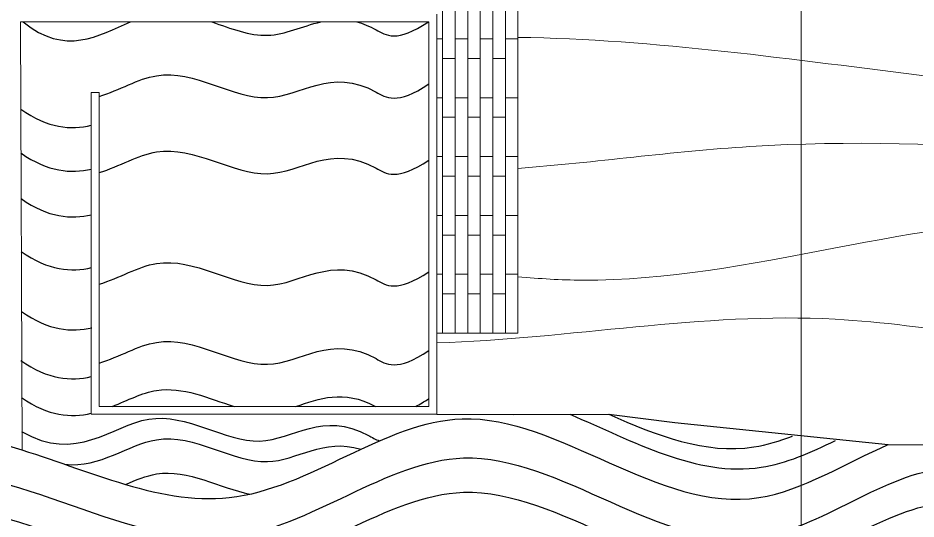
# Model space of a CAD drawing. Header units: millimetres. Extents: x 19901 to 42199, y 14545 to 21214.
# Drawn here: x 26664 to 27808, y 15806 to 16444 of the extents above; entities that cross this region are included whole.
import ezdxf

# ---------------------------------------------------------------- set-up
doc = ezdxf.new("R2010")
doc.units = ezdxf.units.MM
doc.layers.get('0').update_dxf_attribs({"lineweight": 18})
doc.layers.add('acqua', color=140, linetype='Continuous')
for name, color, linetype, lineweight in [('curve di livello', 6, 'Continuous', 18), ('pavimentazione esterna', 51, 'Continuous', 13), ('SEZIONI_medie_small_section', 2, 'Continuous', 9), ('Wall', 7, 'Continuous', 20)]:
    doc.layers.add(name, color=color, linetype=linetype, lineweight=lineweight)

msp = doc.modelspace()

# ---------------------------------------------------------------- linework, layer by layer
for p, q in [((26669.6, 15893.8), (26667.7, 16439.2)), ((26667.7, 16439.2), (27187.7, 16439.2)), ((27187.7, 16439.2), (27187.7, 15949.2))]:
    msp.add_line(p, q)
at = {"layer": 'acqua'}
for p, q in [((27197.7, 15939.2), (27295.3, 15938.9)), ((27295.3, 15938.9), (27416.9, 15939.2)), ((27416.9, 15939.2), (27501.1, 15928.6)), ((27501.1, 15928.6), (27772.7, 15900.6)), ((27772.7, 15900.6), (27915.2, 15899.8))]:
    msp.add_line(p, q, dxfattribs=at)
for points in [[(26671.2, 16439.2), (26724.8, 16395.2), (26767.2, 16421.7), (26807.7, 16439.2)], [(26668, 16327.9), (26702.8, 16303.4), (26731.8, 16301.5), (26757.7, 16307.4)], [(26668.2, 16272.2), (26703, 16247.7), (26732, 16245.8), (26757.9, 16251.7)], [(26668.4, 16214), (26703.2, 16189.5), (26732.2, 16187.6), (26758.1, 16193.5)], [(26668.6, 16146.6), (26703.4, 16122.1), (26732.4, 16120.2), (26758.3, 16126.1)], [(26668.9, 16070.1), (26703.7, 16045.5), (26732.7, 16043.6), (26758.6, 16049.5)], [(26668, 16007.8), (26702.8, 15983.2), (26731.8, 15981.3), (26757.7, 15987.2)], [(27018.1, 15949.2), (27047.9, 15958.8), (27078.7, 15971.5), (27119.8, 15949.2)], [(26668.9, 15960.4), (26703.3, 15936.5), (26732, 15934.7), (26757.7, 15940.5)], [(27171.1, 15949.2), (27176.1, 15951.8), (27181.6, 15955.1), (27187.7, 15959.2)]]:
    msp.add_open_spline(points, degree=3, dxfattribs=at)
for points, knots in [([(26911.3, 16439.2), (26935.7, 16430.9), (26984, 16411.8), (27026.4, 16433.9), (27050.2, 16439.2)], [1407.684818, 1407.684818, 1407.684818, 1407.684818, 1498.557273, 1591.100921, 1591.100921, 1591.100921, 1591.100921]), ([(27095.9, 16439.2), (27103.8, 16437.2), (27123.8, 16429.3), (27146.6, 16412.1), (27187.1, 16439.2)], [1646.018182, 1646.018182, 1646.018182, 1646.018182, 1671.798003, 1709.219762, 1709.219762, 1709.219762, 1709.219762]), ([(26767.7, 16344.2), (26794, 16352.3), (26865.3, 16396.6), (26986.5, 16305.2), (27070.7, 16390.1), (27146.7, 16332.6), (27187.7, 16360.2)], [1235.648579, 1235.648579, 1235.648579, 1235.648579, 1321.671715, 1498.557273, 1671.798003, 1709.401029, 1709.401029, 1709.401029, 1709.401029]), ([(26767.7, 16247.2), (26794, 16255.2), (26865.3, 16299.5), (26986.5, 16208.1), (27070.7, 16293), (27146.7, 16235.6), (27187.7, 16263.2)], [1235.648579, 1235.648579, 1235.648579, 1235.648579, 1321.671715, 1498.557273, 1671.798003, 1709.401029, 1709.401029, 1709.401029, 1709.401029]), ([(26767.7, 16104.9), (26794, 16113), (26865.3, 16157.3), (26986.5, 16065.9), (27070.7, 16150.8), (27146.7, 16093.3), (27187.7, 16120.9)], [1235.648579, 1235.648579, 1235.648579, 1235.648579, 1321.671715, 1498.557273, 1671.798003, 1709.401029, 1709.401029, 1709.401029, 1709.401029]), ([(26767.7, 16004.5), (26794, 16012.5), (26865.3, 16056.8), (26986.5, 15965.4), (27070.7, 16050.4), (27146.7, 15992.9), (27187.7, 16020.5)], [1235.648579, 1235.648579, 1235.648579, 1235.648579, 1321.671715, 1498.557273, 1671.798003, 1709.401029, 1709.401029, 1709.401029, 1709.401029]), ([(26784.6, 15949.2), (26804.2, 15957.1), (26855.5, 15983.7), (26907.7, 15959.2), (26939.6, 15949.2)], [1254.475694, 1254.475694, 1254.475694, 1254.475694, 1321.671715, 1443.156853, 1443.156853, 1443.156853, 1443.156853]), ([(26669, 15917.4), (26738.6, 15876.2), (26832, 15976.6), (26976.6, 15867.6), (27055.5, 15947.2), (27119.6, 15907), (27125.3, 15905.5)], [1151.540945, 1151.540945, 1151.540945, 1151.540945, 1321.671715, 1498.557273, 1671.798003, 1684.913594, 1684.913594, 1684.913594, 1684.913594]), ([(26652.2, 15899), (26743.2, 15873.1), (26950.1, 15767.1), (27251, 16037.3), (27536.2, 15758.8), (27719.6, 15877.9), (27772.7, 15900.6)], [332.204834, 332.204834, 332.204834, 332.204834, 613.855116, 927.042642, 1318.144685, 1489.112968, 1489.112968, 1489.112968, 1489.112968]), ([(27367.2, 15939.2), (27447.6, 15905.3), (27560.9, 15840.9), (27674.3, 15890.5), (27705.6, 15905.7)], [1067.948856, 1067.948856, 1067.948856, 1067.948856, 1318.144685, 1415.624607, 1415.624607, 1415.624607, 1415.624607]), ([(27416.9, 15939.2), (27478.2, 15912.2), (27556.3, 15881.5), (27634.4, 15905.1), (27650.8, 15911.3)], [1128.832023, 1128.832023, 1128.832023, 1128.832023, 1318.144685, 1368.468754, 1368.468754, 1368.468754, 1368.468754]), ([(26724, 15875.5), (26769.9, 15870.7), (26853, 15942.1), (26980.9, 15845.6), (27053.7, 15909.7), (27101, 15894.6)], [1191.189269, 1191.189269, 1191.189269, 1191.189269, 1321.671715, 1498.557273, 1651.565122, 1651.565122, 1651.565122, 1651.565122]), ([(26357.9, 15759.3), (26408.4, 15802.6), (26575.1, 15945.3), (26907.2, 15677.1), (27252.7, 15987.4), (27566.6, 15680.9), (27860.2, 15946.2), (27990.6, 15788.5), (28072.1, 15756.2)], [0.234676, 0.234676, 0.234676, 0.234676, 185.90905, 613.855116, 927.042642, 1318.144685, 1576.900583, 1826.872542, 1826.872542, 1826.872542, 1826.872542]), ([(26801.3, 15849.8), (26814.8, 15855.6), (26867.8, 15877.7), (26921.8, 15845.2), (26959.6, 15837.5)], [1273.941243, 1273.941243, 1273.941243, 1273.941243, 1321.671715, 1468.764658, 1468.764658, 1468.764658, 1468.764658]), ([(26357.9, 15715.7), (26408.4, 15758.9), (26575.2, 15901.5), (26907.2, 15633.4), (27252.7, 15943.6), (27566.6, 15637.2), (27861.2, 15903.4), (27992.3, 15742.7), (28075.4, 15711.2)], [0.314982, 0.314982, 0.314982, 0.314982, 185.90905, 613.855116, 927.042642, 1318.144685, 1576.900583, 1830.222935, 1830.222935, 1830.222935, 1830.222935])]:
    msp.add_open_spline(points, degree=3, knots=knots, dxfattribs=at)
at = {"layer": 'curve di livello'}
for points, knots in [([(27301.2, 16515.3), (27384.8, 16523.3), (27738, 16579.4), (28113, 16429.8), (28357.6, 16538.4), (28357.6, 16538.4), (28357.6, 16538.4), (28357.6, 16538.4), (28357.6, 16538.4), (28357.7, 16538.4), (28357.7, 16538.4)], [948.136507, 948.136507, 948.136507, 948.136507, 1199.951019, 2002.883229, 2002.883229, 2002.883229, 2002.885334, 2002.885334, 2002.885334, 2002.970377, 2002.970377, 2002.970377, 2002.970377]), ([(27301.2, 16419.5), (27476.1, 16417), (27827.6, 16364.8), (28185.6, 16330.7), (28357.6, 16369.4), (28357.6, 16369.4), (28357.6, 16369.4), (28357.6, 16369.4), (28357.6, 16369.4), (28357.7, 16369.4), (28357.7, 16369.4)], [947.742027, 947.742027, 947.742027, 947.742027, 1475.410206, 2004.14526, 2004.14526, 2004.14526, 2004.146467, 2004.146467, 2004.146467, 2004.226908, 2004.226908, 2004.226908, 2004.226908]), ([(27301.2, 16252.4), (27399.7, 16260.2), (27750.6, 16309.8), (28104.5, 16262.2), (28357.6, 16240.4), (28357.6, 16240.4), (28357.6, 16240.4), (28357.6, 16240.4), (28357.6, 16240.4), (28357.7, 16240.4), (28357.7, 16240.4)], [946.255727, 946.255727, 946.255727, 946.255727, 1242.735896, 2004.889476, 2004.889476, 2004.889476, 2004.889607, 2004.889607, 2004.889607, 2004.969426, 2004.969426, 2004.969426, 2004.969426]), ([(27301.2, 16114.5), (27328.5, 16111.9), (27569.5, 16097.8), (27920.2, 16238.6), (28246.9, 16154.4), (28357.7, 16164.1), (28357.7, 16164.1), (28357.7, 16164.1), (28357.7, 16164.1), (28357.7, 16164.1), (28357.7, 16164.1), (28357.7, 16164.1)], [950.943563, 950.943563, 950.943563, 950.943563, 1033.490488, 1679.853616, 2013.397423, 2013.397423, 2013.397423, 2013.399494, 2013.399494, 2013.399494, 2013.420108, 2013.420108, 2013.420108, 2013.420108]), ([(27197.7, 16030.3), (27366.5, 16035.1), (27657.8, 16094.3), (27947.3, 16024.8), (28067.8, 16024.6)], [851.89565, 851.89565, 851.89565, 851.89565, 1359.236516, 1723.307966, 1723.307966, 1723.307966, 1723.307966])]:
    msp.add_open_spline(points, degree=3, knots=knots, dxfattribs=at)
at = {"layer": 'pavimentazione esterna'}
for p, q in [((27205.2, 16042.6), (27221.2, 16042.6)), ((27237.2, 16042.6), (27253.2, 16042.6)), ((27269.2, 16042.6), (27285.2, 16042.6))]:
    msp.add_line(p, q, dxfattribs=at)
for points in [[(27189.2, 16492.6), (27205.2, 16492.6), (27205.2, 16417.6), (27197.7, 16417.6)], [(27221.2, 16492.6), (27237.2, 16492.6), (27237.2, 16417.6), (27221.2, 16417.6), (27221.2, 16492.6)], [(27253.2, 16492.6), (27269.2, 16492.6), (27269.2, 16417.6), (27253.2, 16417.6), (27253.2, 16492.6)], [(27285.2, 16492.6), (27301.2, 16492.6), (27301.2, 16417.6), (27285.2, 16417.6), (27285.2, 16492.6)], [(27205.2, 16467.6), (27221.2, 16467.6), (27221.2, 16392.6), (27205.2, 16392.6), (27205.2, 16467.6)], [(27237.2, 16467.6), (27253.2, 16467.6), (27253.2, 16392.6), (27237.2, 16392.6), (27237.2, 16467.6)], [(27269.2, 16467.6), (27285.2, 16467.6), (27285.2, 16392.6), (27269.2, 16392.6), (27269.2, 16467.6)], [(27197.7, 16417.6), (27205.2, 16417.6), (27205.2, 16342.6), (27197.7, 16342.6)], [(27221.2, 16417.6), (27237.2, 16417.6), (27237.2, 16342.6), (27221.2, 16342.6), (27221.2, 16417.6)], [(27253.2, 16417.6), (27269.2, 16417.6), (27269.2, 16342.6), (27253.2, 16342.6), (27253.2, 16417.6)], [(27285.2, 16417.6), (27301.2, 16417.6), (27301.2, 16342.6), (27285.2, 16342.6), (27285.2, 16417.6)], [(27205.2, 16392.6), (27221.2, 16392.6), (27221.2, 16317.6), (27205.2, 16317.6), (27205.2, 16392.6)], [(27237.2, 16392.6), (27253.2, 16392.6), (27253.2, 16317.6), (27237.2, 16317.6), (27237.2, 16392.6)], [(27269.2, 16392.6), (27285.2, 16392.6), (27285.2, 16317.6), (27269.2, 16317.6), (27269.2, 16392.6)], [(27197.7, 16342.6), (27205.2, 16342.6), (27205.2, 16267.6), (27197.7, 16267.6)], [(27221.2, 16342.6), (27237.2, 16342.6), (27237.2, 16267.6), (27221.2, 16267.6), (27221.2, 16342.6)], [(27253.2, 16342.6), (27269.2, 16342.6), (27269.2, 16267.6), (27253.2, 16267.6), (27253.2, 16342.6)], [(27285.2, 16342.6), (27301.2, 16342.6), (27301.2, 16267.6), (27285.2, 16267.6), (27285.2, 16342.6)], [(27205.2, 16317.6), (27221.2, 16317.6), (27221.2, 16242.6), (27205.2, 16242.6), (27205.2, 16317.6)], [(27237.2, 16317.6), (27253.2, 16317.6), (27253.2, 16242.6), (27237.2, 16242.6), (27237.2, 16317.6)], [(27269.2, 16317.6), (27285.2, 16317.6), (27285.2, 16242.6), (27269.2, 16242.6), (27269.2, 16317.6)], [(27197.7, 16267.6), (27205.2, 16267.6), (27205.2, 16192.6), (27197.7, 16192.6)], [(27221.2, 16267.6), (27237.2, 16267.6), (27237.2, 16192.6), (27221.2, 16192.6), (27221.2, 16267.6)], [(27253.2, 16267.6), (27269.2, 16267.6), (27269.2, 16192.6), (27253.2, 16192.6), (27253.2, 16267.6)], [(27285.2, 16267.6), (27301.2, 16267.6), (27301.2, 16192.6), (27285.2, 16192.6), (27285.2, 16267.6)], [(27205.2, 16242.6), (27221.2, 16242.6), (27221.2, 16167.6), (27205.2, 16167.6), (27205.2, 16242.6)], [(27237.2, 16242.6), (27253.2, 16242.6), (27253.2, 16167.6), (27237.2, 16167.6), (27237.2, 16242.6)], [(27269.2, 16242.6), (27285.2, 16242.6), (27285.2, 16167.6), (27269.2, 16167.6), (27269.2, 16242.6)], [(27197.7, 16192.6), (27205.2, 16192.6), (27205.2, 16117.6), (27197.7, 16117.6)], [(27221.2, 16192.6), (27237.2, 16192.6), (27237.2, 16117.6), (27221.2, 16117.6), (27221.2, 16192.6)], [(27253.2, 16192.6), (27269.2, 16192.6), (27269.2, 16117.6), (27253.2, 16117.6), (27253.2, 16192.6)], [(27285.2, 16192.6), (27301.2, 16192.6), (27301.2, 16117.6), (27285.2, 16117.6), (27285.2, 16192.6)], [(27205.2, 16167.6), (27221.2, 16167.6), (27221.2, 16092.6), (27205.2, 16092.6), (27205.2, 16167.6)], [(27237.2, 16167.6), (27253.2, 16167.6), (27253.2, 16092.6), (27237.2, 16092.6), (27237.2, 16167.6)], [(27269.2, 16167.6), (27285.2, 16167.6), (27285.2, 16092.6), (27269.2, 16092.6), (27269.2, 16167.6)], [(27197.7, 16117.6), (27205.2, 16117.6), (27205.2, 16042.6), (27197.7, 16042.6)], [(27221.2, 16117.6), (27237.2, 16117.6), (27237.2, 16042.6), (27221.2, 16042.6), (27221.2, 16117.6)], [(27253.2, 16117.6), (27269.2, 16117.6), (27269.2, 16042.6), (27253.2, 16042.6), (27253.2, 16117.6)], [(27285.2, 16117.6), (27301.2, 16117.6), (27301.2, 16042.6), (27285.2, 16042.6), (27285.2, 16117.6)]]:
    msp.add_lwpolyline(points, dxfattribs=at)
at = {"layer": 'SEZIONI_medie_small_section'}
msp.add_line((27662, 18205.5), (27662, 15770.3), dxfattribs=at)
at = {"layer": 'Wall'}
for p, q in [((27197.7, 16449.2), (27197.7, 15939.2)), ((26757.7, 16349.2), (26767.7, 16349.2)), ((26757.7, 15939.2), (26757.7, 16349.2)), ((26767.7, 15949.2), (26767.7, 16349.2)), ((27187.7, 15949.2), (26767.7, 15949.2)), ((26757.7, 15939.2), (27197.7, 15939.2))]:
    msp.add_line(p, q, dxfattribs=at)

doc.saveas('drawing.dxf')
